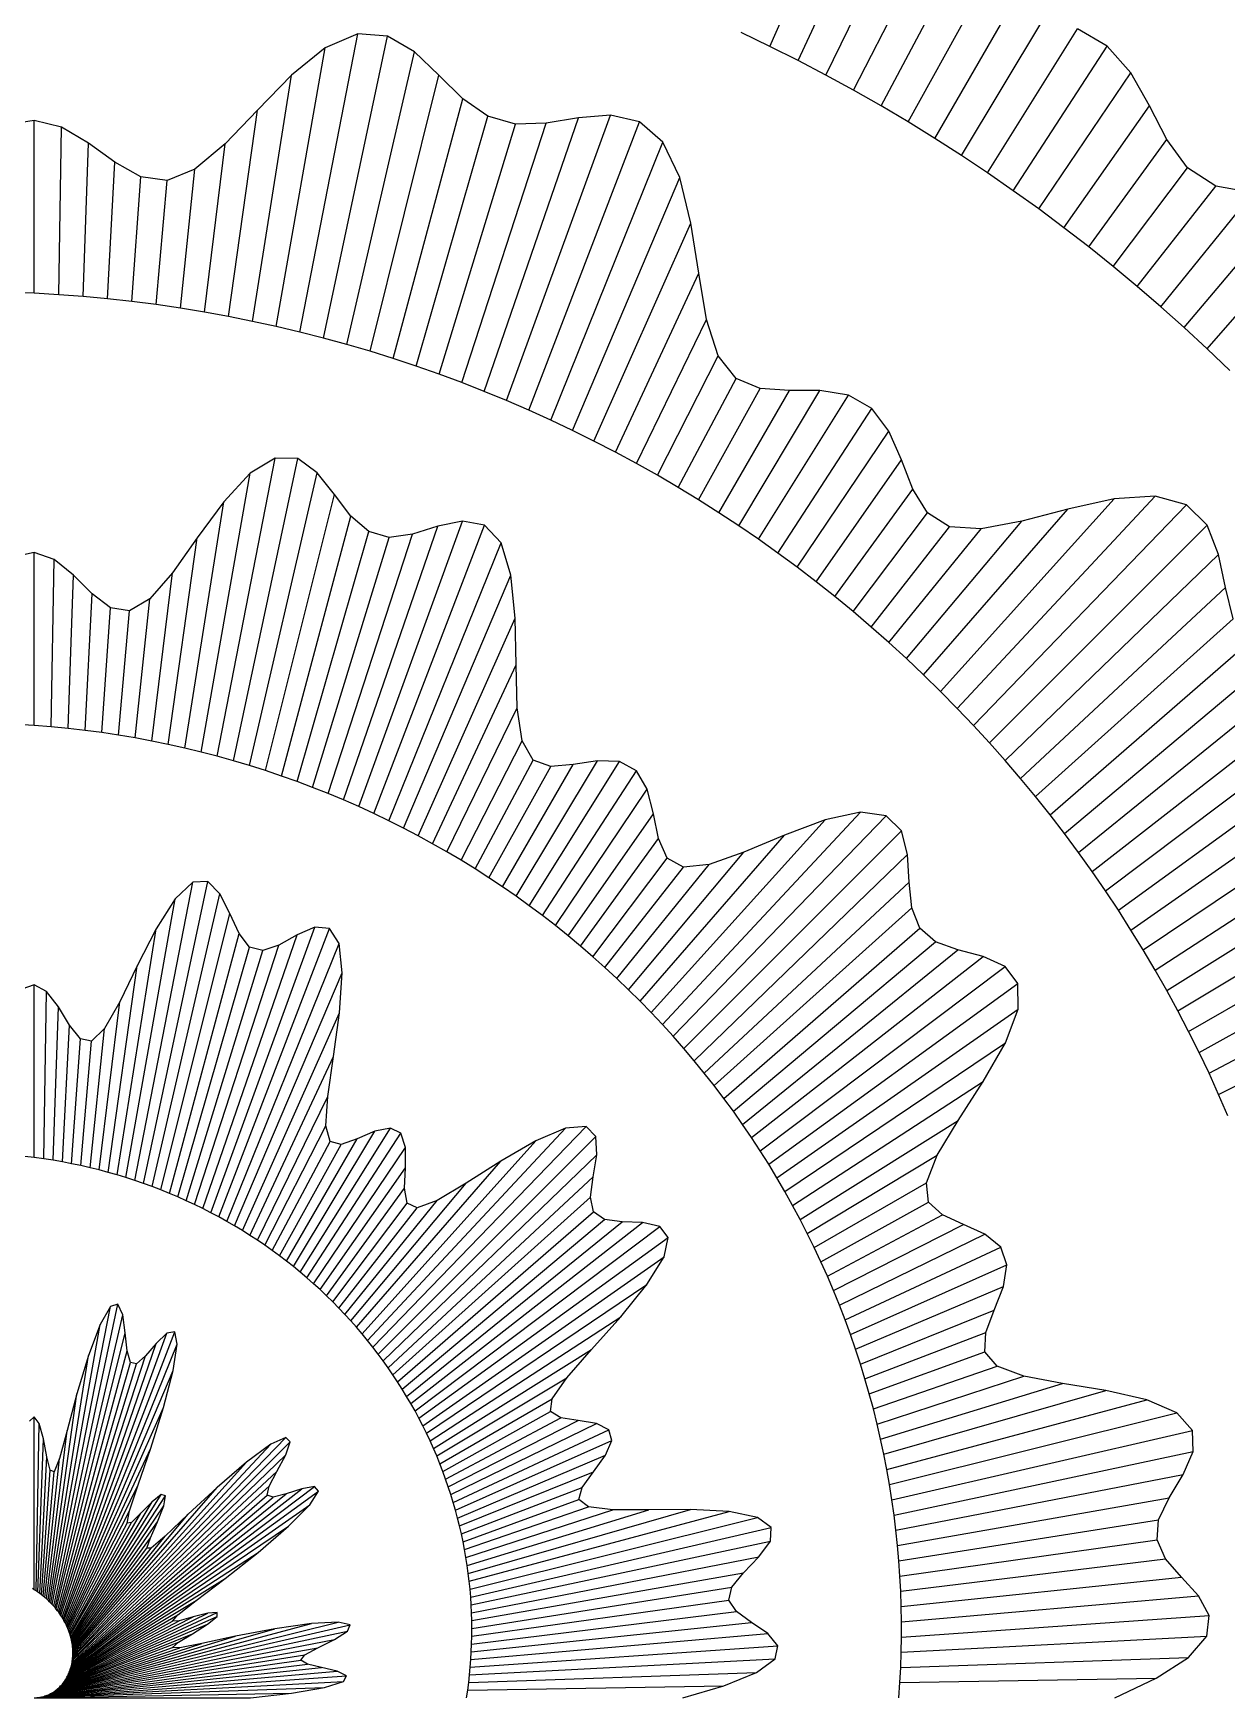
# Model space of a CAD drawing. Header units: metres. Extents: x -31 to 28.6, y -27.3 to 29.4.
# Drawn here: x -0.01 to 13.79, y 0 to 19.26 of the extents above; entities that cross this region are included whole.
import ezdxf

# ---------------------------------------------------------------- set-up
doc = ezdxf.new("R2010")
doc.units = ezdxf.units.M
for name, color, linetype in [('Fill', 3, 'Continuous'), ('Inner', 2, 'Continuous'), ('Outer', 1, 'Continuous')]:
    doc.layers.add(name, color=color, linetype=linetype)

msp = doc.modelspace()

# ---------------------------------------------------------------- linework, layer by layer
at = {"layer": 'Fill'}
for p, q in [((8.508, 19.108), (9.63, 21.629)), ((8.834, 18.944), (9.799, 21.014)), ((9.157, 18.775), (9.969, 20.44)), ((9.477, 18.6), (10.182, 19.983)), ((9.794, 18.419), (10.464, 19.68)), ((10.107, 18.233), (10.821, 19.522)), ((10.417, 18.042), (11.234, 19.457)), ((10.723, 17.846), (11.664, 19.412)), ((11.025, 17.644), (12.067, 19.312)), ((2.798, 15.866), (3.366, 19.092)), ((3.071, 15.801), (3.742, 19.251)), ((3.344, 15.732), (4.087, 19.227)), ((11.324, 17.437), (12.411, 19.111)), ((3.615, 15.658), (4.397, 19.046)), ((2.523, 15.926), (2.974, 18.774)), ((3.884, 15.579), (4.681, 18.776)), ((11.619, 17.226), (12.682, 18.802)), ((4.152, 15.495), (4.957, 18.501)), ((2.246, 15.982), (2.582, 18.371)), ((4.418, 15.407), (5.247, 18.299)), ((5.463, 15.009), (6.665, 18.313)), ((11.91, 17.009), (12.898, 18.42)), ((0, 16.25), (0, 18.25)), ((0.283, 16.234), (0.317, 18.171)), ((4.682, 15.314), (5.567, 18.208)), ((4.944, 15.217), (5.92, 18.22)), ((5.205, 15.115), (6.295, 18.281)), ((5.719, 14.898), (7, 18.236)), ((0.566, 16.212), (0.628, 17.987)), ((1.969, 16.032), (2.207, 17.978)), ((5.973, 14.783), (7.272, 17.998)), ((12.197, 16.787), (13.1, 18.03)), ((0.848, 16.186), (0.931, 17.767)), ((1.13, 16.155), (1.231, 17.598)), ((1.41, 16.119), (1.536, 17.557)), ((1.69, 16.078), (1.859, 17.687)), ((6.225, 14.664), (7.467, 17.592)), ((12.479, 16.561), (13.34, 17.702)), ((13.568, 15.608), (15.236, 17.528)), ((12.758, 16.329), (13.665, 17.49)), ((13.032, 16.093), (14.1, 17.412)), ((13.302, 15.853), (14.637, 17.443)), ((6.474, 14.541), (7.596, 17.061)), ((6.721, 14.413), (7.686, 16.482)), ((6.965, 14.281), (7.777, 15.946)), ((7.207, 14.145), (7.912, 15.528)), ((7.446, 14.005), (8.117, 15.265)), ((7.683, 13.86), (8.397, 15.149)), ((7.917, 13.712), (8.734, 15.127)), ((8.148, 13.56), (9.088, 15.126)), ((8.376, 13.404), (9.418, 15.072)), ((8.601, 13.244), (9.687, 14.917)), ((8.823, 13.08), (9.886, 14.657)), ((2.117, 10.893), (2.788, 14.343)), ((2.304, 10.841), (3.047, 14.337)), ((9.042, 12.913), (10.03, 14.325)), ((1.929, 10.942), (2.498, 14.168)), ((2.49, 10.786), (3.272, 14.174)), ((2.675, 10.727), (3.472, 13.924)), ((9.258, 12.742), (10.161, 13.985)), ((10.483, 11.643), (12.492, 13.873)), ((10.675, 11.448), (12.965, 13.903)), ((1.74, 10.988), (2.191, 13.836)), ((9.47, 12.567), (10.33, 13.709)), ((10.287, 11.834), (11.956, 13.754)), ((10.864, 11.25), (13.329, 13.802)), ((2.858, 10.665), (3.663, 13.672)), ((3.04, 10.601), (3.869, 13.493)), ((3.577, 10.388), (4.667, 13.554)), ((3.753, 10.311), (4.955, 13.615)), ((3.927, 10.23), (5.208, 13.568)), ((9.68, 12.389), (10.586, 13.55)), ((9.886, 12.208), (10.953, 13.526)), ((10.088, 12.023), (11.423, 13.613)), ((11.049, 11.049), (13.566, 13.566)), ((1.55, 11.03), (1.886, 13.42)), ((3.22, 10.533), (4.105, 13.426)), ((3.399, 10.462), (4.375, 13.464)), ((4.1, 10.148), (5.399, 13.362)), ((0, 11.25), (0, 13.25)), ((0.196, 11.234), (0.23, 13.172)), ((11.23, 10.844), (13.699, 13.229)), ((0.392, 11.215), (0.454, 12.99)), ((1.359, 11.07), (1.598, 13.015)), ((4.271, 10.062), (5.514, 12.99)), ((0.587, 11.193), (0.669, 12.774)), ((1.167, 11.105), (1.336, 12.714)), ((11.407, 10.637), (13.778, 12.848)), ((0.781, 11.167), (0.882, 12.61)), ((0.974, 11.138), (1.1, 12.576)), ((4.44, 9.973), (5.562, 12.493)), ((11.581, 10.427), (13.865, 12.484)), ((11.75, 10.214), (14.015, 12.183)), ((4.608, 9.881), (5.573, 11.951)), ((11.916, 9.999), (14.254, 11.961)), ((12.078, 9.781), (14.57, 11.799)), ((12.236, 9.56), (14.916, 11.653)), ((4.773, 9.787), (5.586, 11.452)), ((12.39, 9.336), (15.222, 11.471)), ((12.54, 9.111), (15.423, 11.205)), ((4.937, 9.69), (5.642, 11.073)), ((5.099, 9.59), (5.769, 10.85)), ((5.417, 9.382), (6.234, 10.797)), ((5.572, 9.274), (6.513, 10.84)), ((5.726, 9.164), (6.768, 10.831)), ((12.685, 8.882), (15.475, 10.836)), ((5.259, 9.487), (5.973, 10.775)), ((5.878, 9.051), (6.964, 10.724)), ((6.027, 8.935), (7.09, 10.511)), ((6.174, 8.817), (7.162, 10.229)), ((7.265, 7.791), (9.555, 10.246)), ((12.827, 8.652), (15.378, 10.372)), ((7.137, 7.927), (9.146, 10.158)), ((7.39, 7.653), (9.855, 10.205)), ((7.513, 7.513), (10.031, 10.031)), ((6.319, 8.697), (7.222, 9.94)), ((7.007, 8.061), (8.676, 9.98)), ((12.964, 8.419), (15.171, 9.852)), ((6.461, 8.574), (7.321, 9.716)), ((6.739, 8.322), (7.806, 9.64)), ((6.874, 8.192), (8.209, 9.783)), ((7.633, 7.371), (10.102, 9.756)), ((1.265, 5.95), (2.008, 9.446)), ((6.601, 8.449), (7.508, 9.61)), ((7.75, 7.227), (10.121, 9.438)), ((1.163, 5.985), (1.834, 9.435)), ((1.365, 5.914), (2.148, 9.303)), ((13.098, 8.184), (14.927, 9.328)), ((1.061, 6.018), (1.63, 9.244)), ((1.465, 5.876), (2.262, 9.073)), ((7.865, 7.082), (10.149, 9.138)), ((0.958, 6.05), (1.409, 8.898)), ((2.043, 5.612), (3.245, 8.916)), ((2.135, 5.563), (3.416, 8.9)), ((7.977, 6.934), (10.241, 8.903)), ((1.564, 5.836), (2.369, 8.842)), ((1.661, 5.794), (2.491, 8.686)), ((1.854, 5.706), (2.83, 8.709)), ((1.949, 5.66), (3.039, 8.826)), ((2.227, 5.512), (3.525, 8.726)), ((8.086, 6.785), (10.424, 8.747)), ((13.227, 7.947), (14.731, 8.851)), ((1.758, 5.751), (2.643, 8.645)), ((8.192, 6.634), (10.684, 8.652)), ((8.296, 6.482), (10.975, 8.575)), ((0.854, 6.079), (1.19, 8.469)), ((2.317, 5.459), (3.56, 8.387)), ((8.397, 6.327), (11.229, 8.461)), ((13.351, 7.708), (14.65, 8.458)), ((0, 6.25), (0, 8.25)), ((0.109, 6.235), (0.143, 8.173)), ((8.495, 6.172), (11.377, 8.266)), ((13.472, 7.467), (14.718, 8.158)), ((0.217, 6.218), (0.279, 7.994)), ((0.75, 6.107), (0.989, 8.053)), ((2.407, 5.405), (3.529, 7.926)), ((8.59, 6.015), (11.379, 7.968)), ((13.588, 7.225), (14.92, 7.933)), ((0.325, 6.2), (0.408, 7.781)), ((0.645, 6.133), (0.814, 7.742)), ((13.699, 6.98), (15.203, 7.746)), ((0.432, 6.179), (0.533, 7.622)), ((0.539, 6.157), (0.664, 7.595)), ((8.682, 5.856), (11.232, 7.576)), ((2.495, 5.35), (3.46, 7.419)), ((8.771, 5.696), (10.977, 7.129)), ((2.582, 5.293), (3.394, 6.958)), ((2.667, 5.235), (3.372, 6.618)), ((2.997, 4.988), (3.938, 6.554)), ((3.076, 4.923), (4.119, 6.591)), ((3.855, 4.134), (6.145, 6.59)), ((3.917, 4.056), (6.382, 6.609)), ((8.857, 5.535), (10.687, 6.678)), ((2.752, 5.175), (3.422, 6.436)), ((2.835, 5.114), (3.549, 6.402)), ((2.917, 5.052), (3.734, 6.467)), ((3.154, 4.857), (4.241, 6.531)), ((3.231, 4.79), (4.294, 6.366)), ((3.792, 4.211), (5.8, 6.442)), ((3.977, 3.977), (6.495, 6.495)), ((3.727, 4.287), (5.396, 6.207)), ((4.036, 3.898), (6.506, 6.283)), ((8.941, 5.372), (10.445, 6.276)), ((3.306, 4.722), (4.294, 6.133)), ((4.094, 3.817), (6.464, 6.028)), ((3.38, 4.652), (4.283, 5.895)), ((3.66, 4.362), (4.995, 5.953)), ((4.149, 3.736), (6.433, 5.793)), ((9.021, 5.208), (10.32, 5.958)), ((3.452, 4.581), (4.312, 5.723)), ((3.523, 4.509), (4.43, 5.67)), ((3.592, 4.436), (4.66, 5.754)), ((4.203, 3.654), (6.468, 5.622)), ((9.098, 5.043), (10.344, 5.734)), ((9.173, 4.877), (10.505, 5.586)), ((4.256, 3.571), (6.594, 5.533)), ((4.307, 3.487), (6.799, 5.505)), ((4.356, 3.403), (7.035, 5.497)), ((4.404, 3.318), (7.236, 5.452)), ((9.244, 4.71), (10.748, 5.476)), ((4.45, 3.233), (7.332, 5.327)), ((9.313, 4.542), (10.996, 5.363)), ((9.378, 4.373), (11.178, 5.213)), ((4.494, 3.147), (7.284, 5.1)), ((9.44, 4.203), (11.25, 5.009)), ((4.537, 3.06), (7.087, 4.78)), ((9.499, 4.032), (11.21, 4.758)), ((0.209, 1.077), (0.88, 4.527)), ((0.225, 1.06), (0.968, 4.555)), ((0.241, 1.042), (1.023, 4.431)), ((9.555, 3.861), (11.103, 4.486)), ((0.193, 1.094), (0.762, 4.32)), ((4.578, 2.973), (6.784, 4.406)), ((0.255, 1.024), (1.052, 4.221)), ((0.321, 0.932), (1.411, 4.098)), ((0.333, 0.914), (1.535, 4.218)), ((0.343, 0.895), (1.625, 4.232)), ((0.354, 0.876), (1.652, 4.09)), ((9.608, 3.688), (11.005, 4.224)), ((0.176, 1.111), (0.627, 3.959)), ((0.27, 1.006), (1.075, 4.012)), ((0.283, 0.988), (1.113, 3.88)), ((0.296, 0.97), (1.181, 3.863)), ((0.309, 0.951), (1.285, 3.954)), ((4.617, 2.885), (6.447, 4.028)), ((9.658, 3.515), (10.996, 4.002)), ((0.364, 0.857), (1.606, 3.785)), ((4.655, 2.797), (6.159, 3.701)), ((9.705, 3.342), (11.138, 3.835)), ((9.748, 3.167), (11.447, 3.719)), ((0.159, 1.128), (0.494, 3.517)), ((9.789, 2.993), (11.892, 3.636)), ((9.826, 2.818), (12.396, 3.555)), ((0.373, 0.837), (1.495, 3.358)), ((4.691, 2.708), (5.99, 3.458)), ((4.725, 2.619), (5.971, 3.31)), ((9.86, 2.642), (12.867, 3.448)), ((9.892, 2.466), (13.217, 3.295)), ((0, 1.25), (0, 3.25)), ((0.022, 1.236), (0.055, 3.173)), ((0.14, 1.144), (0.379, 3.09)), ((4.758, 2.53), (6.09, 3.238)), ((4.789, 2.44), (6.292, 3.206)), ((4.819, 2.35), (6.502, 3.171)), ((4.846, 2.26), (6.647, 3.099)), ((9.92, 2.29), (13.397, 3.093)), ((0.043, 1.221), (0.105, 2.997)), ((0.442, 0.442), (2.96, 2.96)), ((0.444, 0.46), (2.909, 3.012)), ((0.445, 0.477), (2.735, 2.933)), ((4.872, 2.169), (6.682, 2.975)), ((0.063, 1.207), (0.146, 2.788)), ((0.122, 1.16), (0.291, 2.769)), ((0.382, 0.818), (1.347, 2.888)), ((0.44, 0.425), (2.909, 2.809)), ((0.446, 0.495), (2.455, 2.726)), ((4.897, 2.078), (6.607, 2.805)), ((9.945, 2.114), (13.404, 2.849)), ((0.083, 1.192), (0.184, 2.634)), ((0.103, 1.176), (0.229, 2.614)), ((0.437, 0.407), (2.807, 2.618)), ((4.919, 1.987), (6.467, 2.613)), ((9.966, 1.937), (13.287, 2.583)), ((0.39, 0.799), (1.202, 2.464)), ((0.405, 0.294), (3.287, 2.388)), ((0.41, 0.309), (3.242, 2.443)), ((0.416, 0.325), (3.095, 2.418)), ((0.421, 0.341), (2.913, 2.359)), ((0.426, 0.357), (2.763, 2.319)), ((0.427, 0.683), (1.469, 2.351)), ((0.43, 0.374), (2.694, 2.342)), ((0.431, 0.664), (1.518, 2.337)), ((0.434, 0.39), (2.718, 2.447)), ((0.446, 0.514), (2.115, 2.433)), ((4.94, 1.896), (6.337, 2.432)), ((9.985, 1.761), (13.126, 2.314)), ((0.397, 0.78), (1.102, 2.163)), ((0.398, 0.279), (3.188, 2.232)), ((0.417, 0.722), (1.234, 2.137)), ((0.422, 0.702), (1.363, 2.268)), ((0.435, 0.645), (1.498, 2.221)), ((0.446, 0.532), (1.781, 2.123)), ((4.959, 1.805), (6.298, 2.292)), ((4.977, 1.714), (6.41, 2.207)), ((4.993, 1.622), (6.692, 2.174)), ((5.007, 1.531), (7.11, 2.174)), ((5.02, 1.439), (7.59, 2.176)), ((5.031, 1.348), (8.037, 2.154)), ((0.391, 0.264), (2.942, 1.984)), ((0.404, 0.76), (1.074, 2.021)), ((0.411, 0.741), (1.125, 2.029)), ((0.438, 0.626), (1.426, 2.037)), ((5.04, 1.257), (8.366, 2.086)), ((5.048, 1.165), (8.525, 1.968)), ((10, 1.584), (13.005, 2.06)), ((0.441, 0.607), (1.344, 1.85)), ((0.446, 0.55), (1.513, 1.869)), ((5.054, 1.074), (8.514, 1.81)), ((10.013, 1.407), (12.986, 1.825)), ((0.384, 0.25), (2.591, 1.682)), ((0.443, 0.588), (1.303, 1.729)), ((0.445, 0.569), (1.351, 1.73)), ((5.058, 0.983), (8.379, 1.629)), ((10.022, 1.231), (13.085, 1.607)), ((0.377, 0.236), (2.207, 1.379)), ((5.061, 0.892), (8.202, 1.446)), ((10.028, 1.054), (13.269, 1.395)), ((5.062, 0.802), (8.067, 1.278)), ((10.031, 0.878), (13.467, 1.178)), ((0.315, 0.147), (2.115, 0.986)), ((0.325, 0.158), (2.008, 0.98)), ((0.369, 0.222), (1.873, 1.126)), ((5.059, 0.621), (8.122, 0.997)), ((5.061, 0.711), (8.034, 1.129)), ((0.176, 0.041), (3.653, 0.843)), ((0.189, 0.047), (3.514, 0.876)), ((0.201, 0.054), (3.208, 0.859)), ((0.214, 0.061), (2.784, 0.798)), ((0.294, 0.125), (2.005, 0.851)), ((0.305, 0.136), (2.114, 0.941)), ((0.334, 0.17), (1.837, 0.936)), ((0.343, 0.183), (1.675, 0.891)), ((0.352, 0.195), (1.598, 0.886)), ((0.361, 0.208), (1.66, 0.958)), ((5.055, 0.531), (8.297, 0.872)), ((10.031, 0.701), (13.589, 0.95)), ((0.137, 0.024), (3.278, 0.578)), ((0.15, 0.029), (3.471, 0.675)), ((0.163, 0.035), (3.623, 0.77)), ((0.226, 0.069), (2.329, 0.712)), ((0.238, 0.077), (1.937, 0.629)), ((0.25, 0.086), (1.683, 0.579)), ((0.261, 0.095), (1.599, 0.582)), ((0.272, 0.105), (1.669, 0.641)), ((0.283, 0.114), (1.831, 0.74)), ((5.043, 0.353), (8.601, 0.601)), ((5.05, 0.442), (8.486, 0.742)), ((10.028, 0.526), (13.562, 0.711)), ((0.096, 0.012), (3.159, 0.388)), ((0.11, 0.015), (3.083, 0.433)), ((0.123, 0.02), (3.128, 0.495)), ((5.035, 0.264), (8.568, 0.449)), ((10.022, 0.35), (13.351, 0.466)), ((0.055, 0.004), (3.613, 0.253)), ((0.069, 0.006), (3.505, 0.307)), ((0.083, 0.009), (3.324, 0.349)), ((5.025, 0.175), (8.354, 0.292)), ((10.012, 0.175), (12.975, 0.226)), ((0, 0), (2.5, 0)), ((0.014, 0), (2.977, 0.052)), ((0.028, 0.001), (3.357, 0.117)), ((0.042, 0.002), (3.575, 0.187)), ((5.013, 0.088), (7.976, 0.139))]:
    msp.add_line(p, q, dxfattribs=at)
at = {"layer": 'Inner'}
for p, q in [((8.508, 19.108), (8.178, 19.267)), ((8.834, 18.944), (8.508, 19.108)), ((9.157, 18.775), (8.834, 18.944)), ((9.477, 18.6), (9.157, 18.775)), ((9.794, 18.419), (9.477, 18.6)), ((10.107, 18.233), (9.794, 18.419)), ((10.417, 18.042), (10.107, 18.233)), ((10.723, 17.846), (10.417, 18.042)), ((11.025, 17.644), (10.723, 17.846)), ((11.324, 17.437), (11.025, 17.644)), ((11.619, 17.226), (11.324, 17.437)), ((11.91, 17.009), (11.619, 17.226)), ((12.197, 16.787), (11.91, 17.009)), ((12.479, 16.561), (12.197, 16.787)), ((12.758, 16.329), (12.479, 16.561)), ((0, 16.25), (-0.284, 16.261)), ((0.283, 16.234), (0, 16.25)), ((0.566, 16.212), (0.283, 16.234)), ((0.848, 16.186), (0.566, 16.212)), ((1.13, 16.155), (0.848, 16.186)), ((13.032, 16.093), (12.758, 16.329)), ((1.41, 16.119), (1.13, 16.155)), ((1.69, 16.078), (1.41, 16.119)), ((1.969, 16.032), (1.69, 16.078)), ((2.246, 15.982), (1.969, 16.032)), ((13.302, 15.853), (13.032, 16.093)), ((2.523, 15.926), (2.246, 15.982)), ((2.798, 15.866), (2.523, 15.926)), ((3.071, 15.801), (2.798, 15.866)), ((3.344, 15.732), (3.071, 15.801)), ((13.568, 15.608), (13.302, 15.853)), ((3.615, 15.658), (3.344, 15.732)), ((3.884, 15.579), (3.615, 15.658)), ((13.829, 15.358), (13.568, 15.608)), ((4.152, 15.495), (3.884, 15.579)), ((4.418, 15.407), (4.152, 15.495)), ((4.682, 15.314), (4.418, 15.407)), ((4.944, 15.217), (4.682, 15.314)), ((5.205, 15.115), (4.944, 15.217)), ((5.463, 15.009), (5.205, 15.115)), ((5.719, 14.898), (5.463, 15.009)), ((5.973, 14.783), (5.719, 14.898)), ((6.225, 14.664), (5.973, 14.783)), ((6.474, 14.541), (6.225, 14.664)), ((6.721, 14.413), (6.474, 14.541)), ((6.965, 14.281), (6.721, 14.413)), ((7.207, 14.145), (6.965, 14.281)), ((7.446, 14.005), (7.207, 14.145)), ((7.683, 13.86), (7.446, 14.005)), ((7.917, 13.712), (7.683, 13.86)), ((8.148, 13.56), (7.917, 13.712)), ((8.376, 13.404), (8.148, 13.56)), ((8.601, 13.244), (8.376, 13.404)), ((8.823, 13.08), (8.601, 13.244)), ((9.042, 12.913), (8.823, 13.08)), ((9.258, 12.742), (9.042, 12.913)), ((9.47, 12.567), (9.258, 12.742)), ((9.68, 12.389), (9.47, 12.567)), ((9.886, 12.208), (9.68, 12.389)), ((10.088, 12.023), (9.886, 12.208)), ((10.287, 11.834), (10.088, 12.023)), ((10.483, 11.643), (10.287, 11.834)), ((10.675, 11.448), (10.483, 11.643)), ((10.864, 11.25), (10.675, 11.448)), ((0, 11.25), (-0.197, 11.262)), ((0.196, 11.234), (0, 11.25)), ((0.392, 11.215), (0.196, 11.234)), ((0.587, 11.193), (0.392, 11.215)), ((0.781, 11.167), (0.587, 11.193)), ((11.049, 11.049), (10.864, 11.25)), ((0.974, 11.138), (0.781, 11.167)), ((1.167, 11.105), (0.974, 11.138)), ((1.359, 11.07), (1.167, 11.105)), ((1.55, 11.03), (1.359, 11.07)), ((1.74, 10.988), (1.55, 11.03)), ((1.929, 10.942), (1.74, 10.988)), ((11.23, 10.844), (11.049, 11.049)), ((2.117, 10.893), (1.929, 10.942)), ((2.304, 10.841), (2.117, 10.893)), ((2.49, 10.786), (2.304, 10.841)), ((2.675, 10.727), (2.49, 10.786)), ((11.407, 10.637), (11.23, 10.844)), ((2.858, 10.665), (2.675, 10.727)), ((3.04, 10.601), (2.858, 10.665)), ((3.22, 10.533), (3.04, 10.601)), ((11.581, 10.427), (11.407, 10.637)), ((3.399, 10.462), (3.22, 10.533)), ((3.577, 10.388), (3.399, 10.462)), ((11.75, 10.214), (11.581, 10.427)), ((3.753, 10.311), (3.577, 10.388)), ((3.927, 10.23), (3.753, 10.311)), ((4.1, 10.148), (3.927, 10.23)), ((11.916, 9.999), (11.75, 10.214)), ((4.271, 10.062), (4.1, 10.148)), ((4.44, 9.973), (4.271, 10.062)), ((4.608, 9.881), (4.44, 9.973)), ((4.773, 9.787), (4.608, 9.881)), ((12.078, 9.781), (11.916, 9.999)), ((4.937, 9.69), (4.773, 9.787)), ((5.099, 9.59), (4.937, 9.69)), ((12.236, 9.56), (12.078, 9.781)), ((5.259, 9.487), (5.099, 9.59)), ((5.417, 9.382), (5.259, 9.487)), ((12.39, 9.336), (12.236, 9.56)), ((5.572, 9.274), (5.417, 9.382)), ((5.726, 9.164), (5.572, 9.274)), ((12.54, 9.111), (12.39, 9.336)), ((5.878, 9.051), (5.726, 9.164)), ((12.685, 8.882), (12.54, 9.111)), ((6.027, 8.935), (5.878, 9.051)), ((6.174, 8.817), (6.027, 8.935)), ((12.827, 8.652), (12.685, 8.882)), ((6.319, 8.697), (6.174, 8.817)), ((6.461, 8.574), (6.319, 8.697)), ((6.601, 8.449), (6.461, 8.574)), ((12.964, 8.419), (12.827, 8.652)), ((6.739, 8.322), (6.601, 8.449)), ((6.874, 8.192), (6.739, 8.322)), ((13.098, 8.184), (12.964, 8.419)), ((7.007, 8.061), (6.874, 8.192)), ((13.227, 7.947), (13.098, 8.184)), ((7.137, 7.927), (7.007, 8.061)), ((7.265, 7.791), (7.137, 7.927)), ((13.351, 7.708), (13.227, 7.947)), ((7.39, 7.653), (7.265, 7.791)), ((13.472, 7.467), (13.351, 7.708)), ((7.513, 7.513), (7.39, 7.653)), ((7.633, 7.371), (7.513, 7.513)), ((7.75, 7.227), (7.633, 7.371)), ((13.588, 7.225), (13.472, 7.467)), ((7.865, 7.082), (7.75, 7.227)), ((13.699, 6.98), (13.588, 7.225)), ((7.977, 6.934), (7.865, 7.082)), ((8.086, 6.785), (7.977, 6.934)), ((13.806, 6.734), (13.699, 6.98)), ((8.192, 6.634), (8.086, 6.785)), ((8.296, 6.482), (8.192, 6.634)), ((8.397, 6.327), (8.296, 6.482)), ((0, 6.25), (-0.109, 6.263)), ((0.109, 6.235), (0, 6.25)), ((0.217, 6.218), (0.109, 6.235)), ((0.325, 6.2), (0.217, 6.218)), ((0.432, 6.179), (0.325, 6.2)), ((0.539, 6.157), (0.432, 6.179)), ((8.495, 6.172), (8.397, 6.327)), ((8.59, 6.015), (8.495, 6.172)), ((0.645, 6.133), (0.539, 6.157)), ((0.75, 6.107), (0.645, 6.133)), ((0.854, 6.079), (0.75, 6.107)), ((0.958, 6.05), (0.854, 6.079)), ((1.061, 6.018), (0.958, 6.05)), ((1.163, 5.985), (1.061, 6.018)), ((1.265, 5.95), (1.163, 5.985)), ((8.682, 5.856), (8.59, 6.015)), ((1.365, 5.914), (1.265, 5.95)), ((1.465, 5.876), (1.365, 5.914)), ((1.564, 5.836), (1.465, 5.876)), ((1.661, 5.794), (1.564, 5.836)), ((1.758, 5.751), (1.661, 5.794)), ((8.771, 5.696), (8.682, 5.856)), ((1.854, 5.706), (1.758, 5.751)), ((1.949, 5.66), (1.854, 5.706)), ((2.043, 5.612), (1.949, 5.66)), ((2.135, 5.563), (2.043, 5.612)), ((8.857, 5.535), (8.771, 5.696)), ((2.227, 5.512), (2.135, 5.563)), ((2.317, 5.459), (2.227, 5.512)), ((2.407, 5.405), (2.317, 5.459)), ((2.495, 5.35), (2.407, 5.405)), ((8.941, 5.372), (8.857, 5.535)), ((2.582, 5.293), (2.495, 5.35)), ((2.667, 5.235), (2.582, 5.293)), ((2.752, 5.175), (2.667, 5.235)), ((9.021, 5.208), (8.941, 5.372)), ((9.098, 5.043), (9.021, 5.208)), ((2.835, 5.114), (2.752, 5.175)), ((2.917, 5.052), (2.835, 5.114)), ((2.997, 4.988), (2.917, 5.052)), ((9.173, 4.877), (9.098, 5.043)), ((3.076, 4.923), (2.997, 4.988)), ((3.154, 4.857), (3.076, 4.923)), ((3.231, 4.79), (3.154, 4.857)), ((9.244, 4.71), (9.173, 4.877)), ((3.306, 4.722), (3.231, 4.79)), ((3.38, 4.652), (3.306, 4.722)), ((3.452, 4.581), (3.38, 4.652)), ((9.313, 4.542), (9.244, 4.71)), ((3.523, 4.509), (3.452, 4.581)), ((3.592, 4.436), (3.523, 4.509)), ((3.66, 4.362), (3.592, 4.436)), ((9.378, 4.373), (9.313, 4.542)), ((3.727, 4.287), (3.66, 4.362)), ((3.792, 4.211), (3.727, 4.287)), ((9.44, 4.203), (9.378, 4.373)), ((3.855, 4.134), (3.792, 4.211)), ((3.917, 4.056), (3.855, 4.134)), ((3.977, 3.977), (3.917, 4.056)), ((9.499, 4.032), (9.44, 4.203)), ((4.036, 3.898), (3.977, 3.977)), ((4.094, 3.817), (4.036, 3.898)), ((9.555, 3.861), (9.499, 4.032)), ((9.608, 3.688), (9.555, 3.861)), ((4.149, 3.736), (4.094, 3.817)), ((4.203, 3.654), (4.149, 3.736)), ((9.658, 3.515), (9.608, 3.688)), ((4.256, 3.571), (4.203, 3.654)), ((4.307, 3.487), (4.256, 3.571)), ((4.356, 3.403), (4.307, 3.487)), ((9.705, 3.342), (9.658, 3.515)), ((4.404, 3.318), (4.356, 3.403)), ((4.45, 3.233), (4.404, 3.318)), ((9.748, 3.167), (9.705, 3.342)), ((4.494, 3.147), (4.45, 3.233)), ((4.537, 3.06), (4.494, 3.147)), ((9.789, 2.993), (9.748, 3.167)), ((4.578, 2.973), (4.537, 3.06)), ((4.617, 2.885), (4.578, 2.973)), ((9.826, 2.818), (9.789, 2.993)), ((4.655, 2.797), (4.617, 2.885)), ((4.691, 2.708), (4.655, 2.797)), ((4.725, 2.619), (4.691, 2.708)), ((9.86, 2.642), (9.826, 2.818)), ((4.758, 2.53), (4.725, 2.619)), ((4.789, 2.44), (4.758, 2.53)), ((9.892, 2.466), (9.86, 2.642)), ((4.819, 2.35), (4.789, 2.44)), ((4.846, 2.26), (4.819, 2.35)), ((9.92, 2.29), (9.892, 2.466)), ((4.872, 2.169), (4.846, 2.26)), ((4.897, 2.078), (4.872, 2.169)), ((9.945, 2.114), (9.92, 2.29)), ((4.919, 1.987), (4.897, 2.078)), ((4.94, 1.896), (4.919, 1.987)), ((9.966, 1.937), (9.945, 2.114)), ((9.985, 1.761), (9.966, 1.937)), ((4.959, 1.805), (4.94, 1.896)), ((4.977, 1.714), (4.959, 1.805)), ((10, 1.584), (9.985, 1.761)), ((4.993, 1.622), (4.977, 1.714)), ((5.007, 1.531), (4.993, 1.622)), ((10.013, 1.407), (10, 1.584)), ((5.02, 1.439), (5.007, 1.531)), ((5.031, 1.348), (5.02, 1.439)), ((10.022, 1.231), (10.013, 1.407)), ((0, 1.25), (-0.022, 1.264)), ((0.022, 1.236), (0, 1.25)), ((0.043, 1.221), (0.022, 1.236)), ((0.063, 1.207), (0.043, 1.221)), ((0.083, 1.192), (0.063, 1.207)), ((0.103, 1.176), (0.083, 1.192)), ((0.122, 1.16), (0.103, 1.176)), ((0.14, 1.144), (0.122, 1.16)), ((5.04, 1.257), (5.031, 1.348)), ((5.048, 1.165), (5.04, 1.257)), ((5.054, 1.074), (5.048, 1.165)), ((10.028, 1.054), (10.022, 1.231)), ((0.159, 1.128), (0.14, 1.144)), ((0.176, 1.111), (0.159, 1.128)), ((0.193, 1.094), (0.176, 1.111)), ((0.209, 1.077), (0.193, 1.094)), ((0.225, 1.06), (0.209, 1.077)), ((0.241, 1.042), (0.225, 1.06)), ((0.255, 1.024), (0.241, 1.042)), ((0.27, 1.006), (0.255, 1.024)), ((0.283, 0.988), (0.27, 1.006)), ((0.296, 0.97), (0.283, 0.988)), ((0.309, 0.951), (0.296, 0.97)), ((5.058, 0.983), (5.054, 1.074)), ((5.061, 0.892), (5.058, 0.983)), ((10.031, 0.878), (10.028, 1.054)), ((0.321, 0.932), (0.309, 0.951)), ((0.333, 0.914), (0.321, 0.932)), ((0.343, 0.895), (0.333, 0.914)), ((0.354, 0.876), (0.343, 0.895)), ((0.364, 0.857), (0.354, 0.876)), ((0.373, 0.837), (0.364, 0.857)), ((0.382, 0.818), (0.373, 0.837)), ((0.39, 0.799), (0.382, 0.818)), ((0.397, 0.78), (0.39, 0.799)), ((0.404, 0.76), (0.397, 0.78)), ((5.062, 0.802), (5.061, 0.892)), ((5.061, 0.711), (5.062, 0.802)), ((10.031, 0.701), (10.031, 0.878)), ((0.411, 0.741), (0.404, 0.76)), ((0.417, 0.722), (0.411, 0.741)), ((0.422, 0.702), (0.417, 0.722)), ((0.427, 0.683), (0.422, 0.702)), ((0.431, 0.664), (0.427, 0.683)), ((0.435, 0.645), (0.431, 0.664)), ((0.438, 0.626), (0.435, 0.645)), ((0.441, 0.607), (0.438, 0.626)), ((0.443, 0.588), (0.441, 0.607)), ((0.445, 0.569), (0.443, 0.588)), ((5.055, 0.531), (5.059, 0.621)), ((5.059, 0.621), (5.061, 0.711)), ((10.028, 0.526), (10.031, 0.701)), ((0.43, 0.374), (0.434, 0.39)), ((0.434, 0.39), (0.437, 0.407)), ((0.437, 0.407), (0.44, 0.425)), ((0.44, 0.425), (0.442, 0.442)), ((0.442, 0.442), (0.444, 0.46)), ((0.444, 0.46), (0.445, 0.477)), ((0.446, 0.55), (0.445, 0.569)), ((0.445, 0.477), (0.446, 0.495)), ((0.446, 0.532), (0.446, 0.55)), ((0.446, 0.514), (0.446, 0.532)), ((0.446, 0.495), (0.446, 0.514)), ((5.043, 0.353), (5.05, 0.442)), ((5.05, 0.442), (5.055, 0.531)), ((10.022, 0.35), (10.028, 0.526)), ((0.343, 0.183), (0.352, 0.195)), ((0.352, 0.195), (0.361, 0.208)), ((0.361, 0.208), (0.369, 0.222)), ((0.369, 0.222), (0.377, 0.236)), ((0.377, 0.236), (0.384, 0.25)), ((0.384, 0.25), (0.391, 0.264)), ((0.391, 0.264), (0.398, 0.279)), ((0.398, 0.279), (0.405, 0.294)), ((0.405, 0.294), (0.41, 0.309)), ((0.41, 0.309), (0.416, 0.325)), ((0.416, 0.325), (0.421, 0.341)), ((0.421, 0.341), (0.426, 0.357)), ((0.426, 0.357), (0.43, 0.374)), ((5.025, 0.175), (5.035, 0.264)), ((5.035, 0.264), (5.043, 0.353)), ((10.012, 0.175), (10.022, 0.35)), ((0, 0), (0, 0)), ((0, 0), (0.014, 0)), ((0.014, 0), (0.028, 0.001)), ((0.028, 0.001), (0.042, 0.002)), ((0.042, 0.002), (0.055, 0.004)), ((0.055, 0.004), (0.069, 0.006)), ((0.069, 0.006), (0.083, 0.009)), ((0.083, 0.009), (0.096, 0.012)), ((0.096, 0.012), (0.11, 0.015)), ((0.11, 0.015), (0.123, 0.02)), ((0.123, 0.02), (0.137, 0.024)), ((0.137, 0.024), (0.15, 0.029)), ((0.15, 0.029), (0.163, 0.035)), ((0.163, 0.035), (0.176, 0.041)), ((0.176, 0.041), (0.189, 0.047)), ((0.189, 0.047), (0.201, 0.054)), ((0.201, 0.054), (0.214, 0.061)), ((0.214, 0.061), (0.226, 0.069)), ((0.226, 0.069), (0.238, 0.077)), ((0.238, 0.077), (0.25, 0.086)), ((0.25, 0.086), (0.261, 0.095)), ((0.261, 0.095), (0.272, 0.105)), ((0.272, 0.105), (0.283, 0.114)), ((0.283, 0.114), (0.294, 0.125)), ((0.294, 0.125), (0.305, 0.136)), ((0.305, 0.136), (0.315, 0.147)), ((0.315, 0.147), (0.325, 0.158)), ((0.325, 0.158), (0.334, 0.17)), ((0.334, 0.17), (0.343, 0.183)), ((5, 0), (5.013, 0.088)), ((5.013, 0.088), (5.025, 0.175)), ((10, 0), (10.012, 0.175))]:
    msp.add_line(p, q, dxfattribs=at)
at = {"layer": 'Outer'}
for p, q in [((12.411, 19.111), (12.067, 19.312)), ((3.366, 19.092), (2.974, 18.774)), ((3.742, 19.251), (3.366, 19.092)), ((4.087, 19.227), (3.742, 19.251)), ((4.397, 19.046), (4.087, 19.227)), ((12.682, 18.802), (12.411, 19.111)), ((4.681, 18.776), (4.397, 19.046)), ((2.974, 18.774), (2.582, 18.371)), ((4.957, 18.501), (4.681, 18.776)), ((12.898, 18.42), (12.682, 18.802)), ((5.247, 18.299), (4.957, 18.501)), ((2.582, 18.371), (2.207, 17.978)), ((5.567, 18.208), (5.247, 18.299)), ((6.665, 18.313), (6.295, 18.281)), ((7, 18.236), (6.665, 18.313)), ((13.1, 18.03), (12.898, 18.42)), ((0, 18.25), (-0.318, 18.199)), ((0.317, 18.171), (0, 18.25)), ((0.628, 17.987), (0.317, 18.171)), ((5.92, 18.22), (5.567, 18.208)), ((6.295, 18.281), (5.92, 18.22)), ((7.272, 17.998), (7, 18.236)), ((0.931, 17.767), (0.628, 17.987)), ((2.207, 17.978), (1.859, 17.687)), ((7.467, 17.592), (7.272, 17.998)), ((13.34, 17.702), (13.1, 18.03)), ((1.231, 17.598), (0.931, 17.767)), ((1.536, 17.557), (1.231, 17.598)), ((1.859, 17.687), (1.536, 17.557)), ((7.596, 17.061), (7.467, 17.592)), ((13.665, 17.49), (13.34, 17.702)), ((14.1, 17.412), (13.665, 17.49)), ((7.686, 16.482), (7.596, 17.061)), ((7.777, 15.946), (7.686, 16.482)), ((7.912, 15.528), (7.777, 15.946)), ((8.117, 15.265), (7.912, 15.528)), ((8.397, 15.149), (8.117, 15.265)), ((8.734, 15.127), (8.397, 15.149)), ((9.088, 15.126), (8.734, 15.127)), ((9.418, 15.072), (9.088, 15.126)), ((9.687, 14.917), (9.418, 15.072)), ((9.886, 14.657), (9.687, 14.917)), ((10.03, 14.325), (9.886, 14.657)), ((2.788, 14.343), (2.498, 14.168)), ((3.047, 14.337), (2.788, 14.343)), ((3.272, 14.174), (3.047, 14.337)), ((10.161, 13.985), (10.03, 14.325)), ((2.498, 14.168), (2.191, 13.836)), ((3.472, 13.924), (3.272, 14.174)), ((3.663, 13.672), (3.472, 13.924)), ((10.33, 13.709), (10.161, 13.985)), ((12.492, 13.873), (11.956, 13.754)), ((12.965, 13.903), (12.492, 13.873)), ((13.329, 13.802), (12.965, 13.903)), ((2.191, 13.836), (1.886, 13.42)), ((10.586, 13.55), (10.33, 13.709)), ((11.956, 13.754), (11.423, 13.613)), ((13.566, 13.566), (13.329, 13.802)), ((3.869, 13.493), (3.663, 13.672)), ((4.105, 13.426), (3.869, 13.493)), ((4.667, 13.554), (4.375, 13.464)), ((4.955, 13.615), (4.667, 13.554)), ((5.208, 13.568), (4.955, 13.615)), ((5.399, 13.362), (5.208, 13.568)), ((10.953, 13.526), (10.586, 13.55)), ((11.423, 13.613), (10.953, 13.526)), ((13.699, 13.229), (13.566, 13.566)), ((1.886, 13.42), (1.598, 13.015)), ((4.375, 13.464), (4.105, 13.426)), ((5.514, 12.99), (5.399, 13.362)), ((0, 13.25), (-0.23, 13.2)), ((0.23, 13.172), (0, 13.25)), ((0.454, 12.99), (0.23, 13.172)), ((13.778, 12.848), (13.699, 13.229)), ((0.669, 12.774), (0.454, 12.99)), ((1.598, 13.015), (1.336, 12.714)), ((5.562, 12.493), (5.514, 12.99)), ((0.882, 12.61), (0.669, 12.774)), ((1.336, 12.714), (1.1, 12.576)), ((13.865, 12.484), (13.778, 12.848)), ((1.1, 12.576), (0.882, 12.61)), ((5.573, 11.951), (5.562, 12.493)), ((5.586, 11.452), (5.573, 11.951)), ((5.642, 11.073), (5.586, 11.452)), ((5.769, 10.85), (5.642, 11.073)), ((5.973, 10.775), (5.769, 10.85)), ((6.234, 10.797), (5.973, 10.775)), ((6.513, 10.84), (6.234, 10.797)), ((6.768, 10.831), (6.513, 10.84)), ((6.964, 10.724), (6.768, 10.831)), ((7.09, 10.511), (6.964, 10.724)), ((7.162, 10.229), (7.09, 10.511)), ((7.222, 9.94), (7.162, 10.229)), ((9.555, 10.246), (9.146, 10.158)), ((9.855, 10.205), (9.555, 10.246)), ((9.146, 10.158), (8.676, 9.98)), ((10.031, 10.031), (9.855, 10.205)), ((10.102, 9.756), (10.031, 10.031)), ((7.321, 9.716), (7.222, 9.94)), ((8.676, 9.98), (8.209, 9.783)), ((7.508, 9.61), (7.321, 9.716)), ((7.806, 9.64), (7.508, 9.61)), ((8.209, 9.783), (7.806, 9.64)), ((10.121, 9.438), (10.102, 9.756)), ((2.008, 9.446), (1.834, 9.435)), ((2.148, 9.303), (2.008, 9.446)), ((10.149, 9.138), (10.121, 9.438)), ((1.834, 9.435), (1.63, 9.244)), ((2.262, 9.073), (2.148, 9.303)), ((1.63, 9.244), (1.409, 8.898)), ((2.369, 8.842), (2.262, 9.073)), ((10.241, 8.903), (10.149, 9.138)), ((1.409, 8.898), (1.19, 8.469)), ((3.245, 8.916), (3.039, 8.826)), ((3.416, 8.9), (3.245, 8.916)), ((3.525, 8.726), (3.416, 8.9)), ((10.424, 8.747), (10.241, 8.903)), ((2.491, 8.686), (2.369, 8.842)), ((2.643, 8.645), (2.491, 8.686)), ((2.83, 8.709), (2.643, 8.645)), ((3.039, 8.826), (2.83, 8.709)), ((3.56, 8.387), (3.525, 8.726)), ((10.684, 8.652), (10.424, 8.747)), ((10.975, 8.575), (10.684, 8.652)), ((11.229, 8.461), (10.975, 8.575)), ((1.19, 8.469), (0.989, 8.053)), ((3.529, 7.926), (3.56, 8.387)), ((11.377, 8.266), (11.229, 8.461)), ((0, 8.25), (-0.143, 8.2)), ((0.143, 8.173), (0, 8.25)), ((0.279, 7.994), (0.143, 8.173)), ((11.379, 7.968), (11.377, 8.266)), ((0.408, 7.781), (0.279, 7.994)), ((0.989, 8.053), (0.814, 7.742)), ((3.46, 7.419), (3.529, 7.926)), ((11.232, 7.576), (11.379, 7.968)), ((0.533, 7.622), (0.408, 7.781)), ((0.814, 7.742), (0.664, 7.595)), ((0.664, 7.595), (0.533, 7.622)), ((10.977, 7.129), (11.232, 7.576)), ((3.394, 6.958), (3.46, 7.419)), ((10.687, 6.678), (10.977, 7.129)), ((3.372, 6.618), (3.394, 6.958)), ((3.422, 6.436), (3.372, 6.618)), ((3.938, 6.554), (3.734, 6.467)), ((4.119, 6.591), (3.938, 6.554)), ((4.241, 6.531), (4.119, 6.591)), ((6.145, 6.59), (5.8, 6.442)), ((6.382, 6.609), (6.145, 6.59)), ((6.495, 6.495), (6.382, 6.609)), ((10.445, 6.276), (10.687, 6.678)), ((3.549, 6.402), (3.422, 6.436)), ((3.734, 6.467), (3.549, 6.402)), ((4.294, 6.366), (4.241, 6.531)), ((4.294, 6.133), (4.294, 6.366)), ((5.8, 6.442), (5.396, 6.207)), ((6.506, 6.283), (6.495, 6.495)), ((5.396, 6.207), (4.995, 5.953)), ((6.464, 6.028), (6.506, 6.283)), ((10.32, 5.958), (10.445, 6.276)), ((4.283, 5.895), (4.294, 6.133)), ((6.433, 5.793), (6.464, 6.028)), ((4.312, 5.723), (4.283, 5.895)), ((4.995, 5.953), (4.66, 5.754)), ((6.468, 5.622), (6.433, 5.793)), ((10.344, 5.734), (10.32, 5.958)), ((4.43, 5.67), (4.312, 5.723)), ((4.66, 5.754), (4.43, 5.67)), ((6.594, 5.533), (6.468, 5.622)), ((10.505, 5.586), (10.344, 5.734)), ((10.748, 5.476), (10.505, 5.586)), ((6.799, 5.505), (6.594, 5.533)), ((7.035, 5.497), (6.799, 5.505)), ((7.236, 5.452), (7.035, 5.497)), ((7.332, 5.327), (7.236, 5.452)), ((10.996, 5.363), (10.748, 5.476)), ((7.284, 5.1), (7.332, 5.327)), ((11.178, 5.213), (10.996, 5.363)), ((11.25, 5.009), (11.178, 5.213)), ((7.087, 4.78), (7.284, 5.1)), ((11.21, 4.758), (11.25, 5.009)), ((6.784, 4.406), (7.087, 4.78)), ((11.103, 4.486), (11.21, 4.758)), ((0.88, 4.527), (0.762, 4.32)), ((0.968, 4.555), (0.88, 4.527)), ((1.023, 4.431), (0.968, 4.555)), ((1.052, 4.221), (1.023, 4.431)), ((11.005, 4.224), (11.103, 4.486)), ((0.762, 4.32), (0.627, 3.959)), ((6.447, 4.028), (6.784, 4.406)), ((1.075, 4.012), (1.052, 4.221)), ((1.411, 4.098), (1.285, 3.954)), ((1.535, 4.218), (1.411, 4.098)), ((1.625, 4.232), (1.535, 4.218)), ((1.606, 3.785), (1.652, 4.09)), ((1.652, 4.09), (1.625, 4.232)), ((10.996, 4.002), (11.005, 4.224)), ((0.627, 3.959), (0.494, 3.517)), ((1.113, 3.88), (1.075, 4.012)), ((1.181, 3.863), (1.113, 3.88)), ((1.285, 3.954), (1.181, 3.863)), ((6.159, 3.701), (6.447, 4.028)), ((11.138, 3.835), (10.996, 4.002)), ((1.495, 3.358), (1.606, 3.785)), ((5.99, 3.458), (6.159, 3.701)), ((11.447, 3.719), (11.138, 3.835)), ((11.892, 3.636), (11.447, 3.719)), ((0.494, 3.517), (0.379, 3.09)), ((12.396, 3.555), (11.892, 3.636)), ((12.867, 3.448), (12.396, 3.555)), ((1.347, 2.888), (1.495, 3.358)), ((5.971, 3.31), (5.99, 3.458)), ((6.09, 3.238), (5.971, 3.31)), ((13.217, 3.295), (12.867, 3.448)), ((13.397, 3.093), (13.217, 3.295)), ((0, 3.25), (-0.056, 3.201)), ((0.055, 3.173), (0, 3.25)), ((0.105, 2.997), (0.055, 3.173)), ((0.379, 3.09), (0.291, 2.769)), ((6.292, 3.206), (6.09, 3.238)), ((6.502, 3.171), (6.292, 3.206)), ((6.647, 3.099), (6.502, 3.171)), ((6.682, 2.975), (6.647, 3.099)), ((13.404, 2.849), (13.397, 3.093)), ((0.146, 2.788), (0.105, 2.997)), ((2.735, 2.933), (2.455, 2.726)), ((2.909, 3.012), (2.735, 2.933)), ((2.96, 2.96), (2.909, 3.012)), ((2.909, 2.809), (2.96, 2.96)), ((6.607, 2.805), (6.682, 2.975)), ((0.184, 2.634), (0.146, 2.788)), ((0.291, 2.769), (0.229, 2.614)), ((1.202, 2.464), (1.347, 2.888)), ((2.455, 2.726), (2.115, 2.433)), ((2.807, 2.618), (2.909, 2.809)), ((6.467, 2.613), (6.607, 2.805)), ((13.287, 2.583), (13.404, 2.849)), ((0.229, 2.614), (0.184, 2.634)), ((2.718, 2.447), (2.807, 2.618)), ((6.337, 2.432), (6.467, 2.613)), ((13.126, 2.314), (13.287, 2.583)), ((1.102, 2.163), (1.202, 2.464)), ((1.469, 2.351), (1.363, 2.268)), ((1.518, 2.337), (1.469, 2.351)), ((1.498, 2.221), (1.518, 2.337)), ((2.115, 2.433), (1.781, 2.123)), ((2.694, 2.342), (2.718, 2.447)), ((2.763, 2.319), (2.694, 2.342)), ((2.913, 2.359), (2.763, 2.319)), ((3.095, 2.418), (2.913, 2.359)), ((3.242, 2.443), (3.095, 2.418)), ((3.188, 2.232), (3.287, 2.388)), ((3.287, 2.388), (3.242, 2.443)), ((6.298, 2.292), (6.337, 2.432)), ((13.005, 2.06), (13.126, 2.314)), ((1.074, 2.021), (1.102, 2.163)), ((1.234, 2.137), (1.125, 2.029)), ((1.363, 2.268), (1.234, 2.137)), ((1.426, 2.037), (1.498, 2.221)), ((1.781, 2.123), (1.513, 1.869)), ((2.942, 1.984), (3.188, 2.232)), ((6.41, 2.207), (6.298, 2.292)), ((6.692, 2.174), (6.41, 2.207)), ((7.11, 2.174), (6.692, 2.174)), ((7.59, 2.176), (7.11, 2.174)), ((8.037, 2.154), (7.59, 2.176)), ((8.366, 2.086), (8.037, 2.154)), ((1.125, 2.029), (1.074, 2.021)), ((1.344, 1.85), (1.426, 2.037)), ((2.591, 1.682), (2.942, 1.984)), ((8.525, 1.968), (8.366, 2.086)), ((8.514, 1.81), (8.525, 1.968)), ((12.986, 1.825), (13.005, 2.06)), ((1.303, 1.729), (1.344, 1.85)), ((1.513, 1.869), (1.351, 1.73)), ((8.379, 1.629), (8.514, 1.81)), ((13.085, 1.607), (12.986, 1.825)), ((1.351, 1.73), (1.303, 1.729)), ((2.207, 1.379), (2.591, 1.682)), ((8.202, 1.446), (8.379, 1.629)), ((13.269, 1.395), (13.085, 1.607)), ((1.873, 1.126), (2.207, 1.379)), ((8.067, 1.278), (8.202, 1.446)), ((13.467, 1.178), (13.269, 1.395)), ((8.034, 1.129), (8.067, 1.278)), ((13.589, 0.95), (13.467, 1.178)), ((1.66, 0.958), (1.873, 1.126)), ((2.008, 0.98), (1.837, 0.936)), ((2.115, 0.986), (2.008, 0.98)), ((2.114, 0.941), (2.115, 0.986)), ((8.122, 0.997), (8.034, 1.129)), ((8.297, 0.872), (8.122, 0.997)), ((1.598, 0.886), (1.66, 0.958)), ((1.675, 0.891), (1.598, 0.886)), ((1.837, 0.936), (1.675, 0.891)), ((1.831, 0.74), (2.005, 0.851)), ((2.005, 0.851), (2.114, 0.941)), ((2.784, 0.798), (2.329, 0.712)), ((3.208, 0.859), (2.784, 0.798)), ((3.514, 0.876), (3.208, 0.859)), ((3.653, 0.843), (3.514, 0.876)), ((3.623, 0.77), (3.653, 0.843)), ((8.486, 0.742), (8.297, 0.872)), ((13.562, 0.711), (13.589, 0.95)), ((1.599, 0.582), (1.669, 0.641)), ((1.683, 0.579), (1.599, 0.582)), ((1.669, 0.641), (1.831, 0.74)), ((1.937, 0.629), (1.683, 0.579)), ((2.329, 0.712), (1.937, 0.629)), ((3.128, 0.495), (3.278, 0.578)), ((3.278, 0.578), (3.471, 0.675)), ((3.471, 0.675), (3.623, 0.77)), ((8.601, 0.601), (8.486, 0.742)), ((8.568, 0.449), (8.601, 0.601)), ((13.351, 0.466), (13.562, 0.711)), ((3.083, 0.433), (3.128, 0.495)), ((3.159, 0.388), (3.083, 0.433)), ((3.324, 0.349), (3.159, 0.388)), ((8.354, 0.292), (8.568, 0.449)), ((12.975, 0.226), (13.351, 0.466)), ((3.505, 0.307), (3.324, 0.349)), ((3.613, 0.253), (3.505, 0.307)), ((3.575, 0.187), (3.613, 0.253)), ((7.976, 0.139), (8.354, 0.292)), ((12.5, 0), (12.975, 0.226)), ((0, 0), (2.5, 0)), ((2.5, 0), (2.977, 0.052)), ((2.977, 0.052), (3.357, 0.117)), ((3.357, 0.117), (3.575, 0.187)), ((7.5, 0), (7.976, 0.139))]:
    msp.add_line(p, q, dxfattribs=at)

doc.saveas('drawing.dxf')
